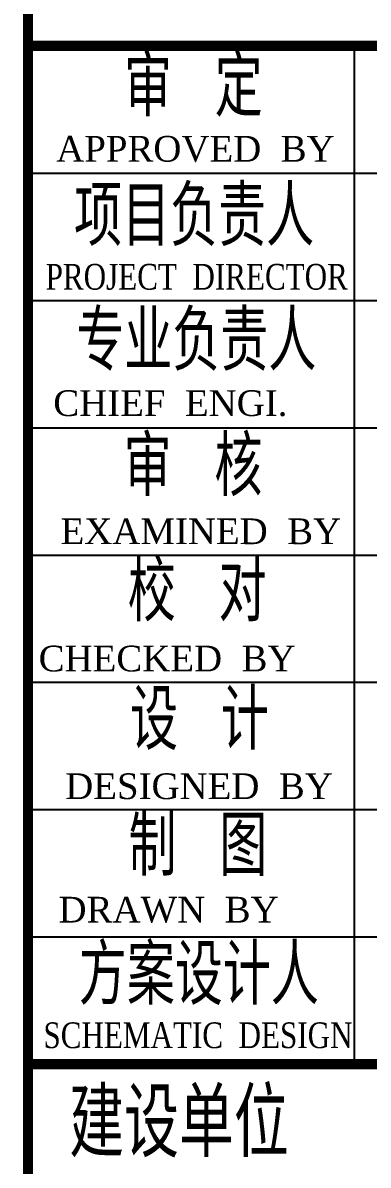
# Model space of a CAD drawing. Extents: x 14207793 to 14719554, y -1675802 to -1228715.
# Drawn here: x 14662024 to 14664441, y -1414344 to -1406350 of the extents above; entities that cross this region are included whole.
import ezdxf

# ---------------------------------------------------------------- set-up
doc = ezdxf.new("R2010")
doc.units = 0
doc.header["$LTSCALE"] = 500
doc.header["$MEASUREMENT"] = 0
doc.layers.get('0').update_dxf_attribs({"linetype": 'CONTINUOUS'})
doc.layers.add('PUB_TITLE', color=4, linetype='CONTINUOUS')
doc.styles.add('GHF', font='TIMES.TTF')
doc.styles.add('HZ', font='txt', dxfattribs={"width": 0.8, "bigfont": 'hztxt'})

msp = doc.modelspace()

# ---------------------------------------------------------------- linework, layer by layer
at = {"color": 4, "const_width": 71.27}
msp.add_lwpolyline([(14668060, -1406510.8), (14662060, -1406510.8), (14662060, -1377767.5), (14668060, -1377767.5)], close=True, dxfattribs=at)
at = {"layer": 'PUB_TITLE'}
for p, q in [((14664343.4, -1406490.52, -1200), (14664343.4, -1413619.15, -1200)), ((14662060, -1407401.62), (14668060, -1407401.62, -1200)), ((14662060, -1408292.44), (14668060, -1408292.44, -1200)), ((14662060, -1409183.26), (14668060, -1409183.26, -1200)), ((14662060, -1410074.08), (14668060, -1410074.08, -1200)), ((14662060, -1410964.9), (14668060, -1410964.9, -1200)), ((14662060, -1411855.72), (14668060, -1411855.72, -1200)), ((14662060, -1412746.54), (14668060, -1412746.54, -1200)), ((14662060, -1413637.36), (14668060, -1413637.36, -1200))]:
    msp.add_line(p, q, dxfattribs=at)
at = {"layer": 'PUB_TITLE', "const_width": 71.27}
for points in [[(14662060, -1406510.8), (14668060, -1406510.8), (14668060, -1413637.36), (14662060, -1413637.36)], [(14662060, -1413637.36), (14668060, -1413637.36), (14668060, -1425767.5), (14662060, -1425767.5)]]:
    msp.add_lwpolyline(points, close=True, dxfattribs=at)

# ---------------------------------------------------------------- texts
at = {"color": 2, "width": 0.8}
for s, height, style, p in [('审 定', 420, 'HZ', (14662731.65, -1407005.58, -2400)), ('项目负责人', 420, 'HZ', (14662382.78, -1407912.04, -2400)), ('PROJECT  DIRECTOR', 180, 'GHF', (14662183.88, -1408216.81)), ('专业负责人', 420, 'HZ', (14662398.15, -1408784.4, -2400)), ('审 核', 420, 'HZ', (14662729.35, -1409662.02, 354.42)), ('校 对', 420, 'HZ', (14662758.32, -1410538.56, -2400)), ('设 计', 420, 'HZ', (14662774.87, -1411437.42, -2400)), ('制 图', 420, 'HZ', (14662763.84, -1412319.67, -2400)), ('方案设计人', 420, 'HZ', (14662415.78, -1413221.65, -2400)), ('SCHEMATIC  DESIGN', 180, 'GHF', (14662168.43, -1413524.94)), ('建设单位', 480, 'HZ', (14662349.07, -1414288.74, -33.32))]:
    msp.add_text(s, height=height, dxfattribs=dict(at, style=style)).set_placement(p)
at = {"color": 2, "style": 'GHF'}
for s, p in [('APPROVED  BY', (14662257.64, -1407321.1)), ('CHIEF  ENGI.', (14662237.12, -1409101.05, -1200)), ('EXAMINED  BY', (14662288.26, -1409998.12)), ('CHECKED  BY', (14662134.93, -1410888.4, -1200)), ('DESIGNED  BY', (14662320.72, -1411782.02)), ('DRAWN  BY', (14662273.91, -1412646.09, -1200))]:
    msp.add_text(s, height=180, dxfattribs=at).set_placement(p)

doc.saveas('drawing.dxf')
